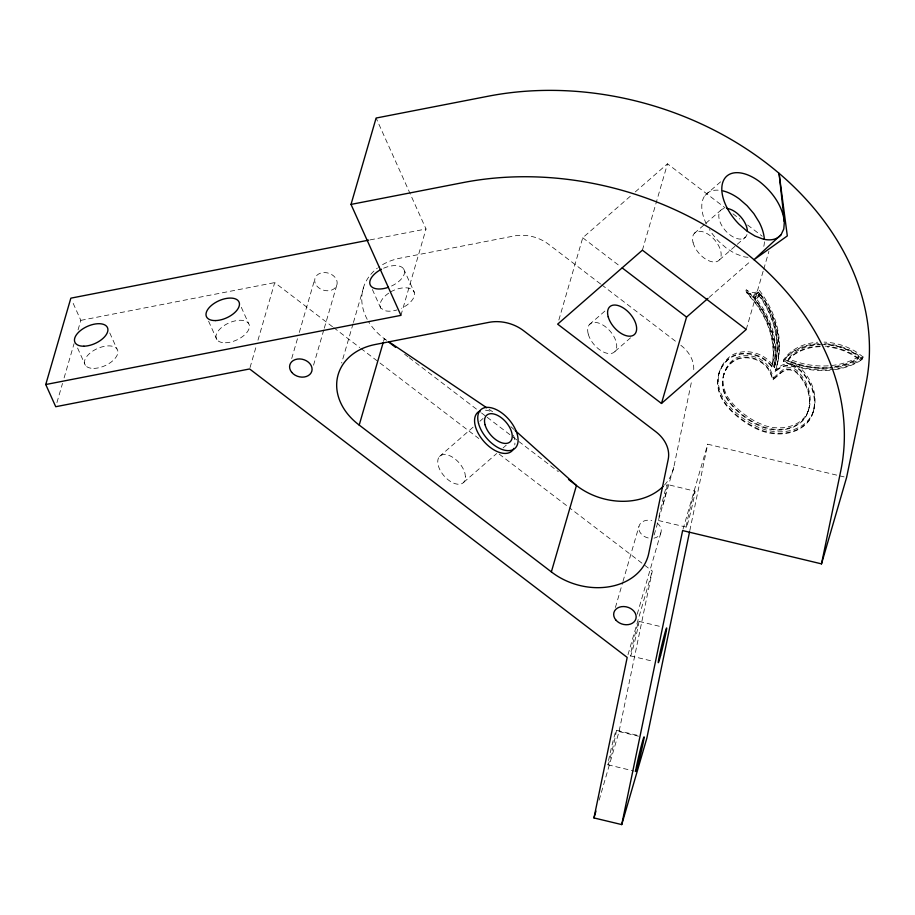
<?xml version="1.0" encoding="UTF-8"?>
<svg xmlns="http://www.w3.org/2000/svg" width="915" height="915" viewBox="0 0 915 915"><rect width="100%" height="100%" fill="white"/><g stroke="black" fill="none" stroke-linecap="round" stroke-linejoin="round"><path stroke-width="0.69" stroke-dasharray="4.58 3.43" d="M773.781 366.858L774.685 360.968A113.963 88.561 16.2 0 0 761.211 308.652L753.262 297.089L753.891 294.927A3.168 2.459 16.2 0 0 757.963 295.877A3.168 2.459 16.2 0 0 759.107 292.834L762.023 296.963A121.203 94.188 16.2 0 1 775.714 362.763L774.33 367.67L773.781 366.858L775.314 358.817A113.963 88.561 16.2 0 0 761.84 306.491L753.891 294.927M599.142 800.11L619.055 731.565L652.292 571.063L569.519 507.825M654.156 534.989L673.829 467.062L691.58 381.326M689.819 530.597L707.718 444.21L838.254 475.491M808.105 411.67L808.906 408.593A53.459 41.541 16.2 0 0 799.744 376.294L796.313 372.565A9.676 7.514 16.2 0 0 784.338 370.747L782.908 371.582A54.077 42.033 16.2 0 0 778.894 374.67L773.118 379.794L769.767 372.016A24.122 18.746 16.2 0 0 763.419 364.01L760.205 361.745A22.2 17.248 16.2 0 0 731.68 362.729A43.543 33.844 16.2 0 0 728.534 401.342L732.972 406.786A74.916 58.217 16.2 0 0 755.424 423.942L762.95 427.362A36.211 28.136 16.2 0 0 806.458 415.582L808.734 409.508L807.087 413.42A36.211 28.136 16.2 0 1 763.579 425.201L756.053 421.792A74.916 58.217 16.2 0 1 733.59 404.636L729.163 399.18A43.543 33.844 16.2 0 1 732.297 360.567A22.2 17.248 16.2 0 1 760.834 359.584L764.048 361.848A24.122 18.746 16.2 0 1 770.384 369.854L773.747 377.632L773.118 379.794M662.849 505.229L664.015 500.848A18.575 0.709 -76.5 0 0 667.229 484.458L695.034 491.218A18.575 0.709 -76.5 0 1 688.675 519.937A18.575 0.709 -76.5 0 1 688.263 516.357A18.575 0.709 -76.5 0 1 695.034 491.218M771.848 366.972A112.065 87.097 16.2 0 0 755.424 303.185L746.571 292.594L747.2 290.432L756.053 301.024A112.065 87.097 16.2 0 1 772.477 364.81L771.848 366.972A29.04 22.566 16.2 0 0 765.615 360.647A27.118 21.079 16.2 0 0 727.883 359.892A48.484 37.675 16.2 0 0 727.299 406.683A79.834 62.048 16.2 0 0 755.939 428.552A41.141 31.968 16.2 0 0 812.806 413.168A58.377 45.373 16.2 0 0 800.934 371.318A14.606 11.346 16.2 0 0 779.98 368.127A59.006 45.853 16.2 0 0 775.142 371.799L777.556 363.232A123.102 95.663 16.2 0 0 759.233 290.158A8.201 6.371 16.2 0 1 747.2 290.432L746.297 289.632L745.851 291.164L755.607 302.556A112.065 87.097 16.2 0 1 772.031 366.343A29.04 22.566 16.2 0 0 765.786 360.018A27.118 21.079 16.2 0 0 728.065 359.263A48.484 37.675 16.2 0 0 727.482 406.054A79.834 62.048 16.2 0 0 756.11 427.934A41.141 31.968 16.2 0 0 812.989 412.539A58.377 45.373 16.2 0 0 801.105 370.689A14.606 11.346 16.2 0 0 780.163 367.498A59.006 45.853 16.2 0 0 775.325 371.181M56.924 402.611L62.506 383.419M64.096 377.929L74.058 343.663M78.038 329.949L80.829 320.353L71.953 300.635M250.024 367.59L256.394 345.653M257.984 340.174L274.717 282.598L332.545 326.769M291.713 358.52L297.684 337.955M299.285 332.477L314.817 279.006M313.536 365.222L323.887 329.572M324.287 328.199L337.04 284.336M353.053 323.807L341.638 362.992M353.442 322.469L363.964 286.086M383.499 341.444L384.3 338.699A60.745 47.203 16.2 0 1 368.573 321.691M400.93 315.366L426.024 228.99L376.111 118.046M558.848 320.021L582.741 237.774L631.018 195.638M642.399 250.172L667.493 163.796L725.035 207.774M615.406 607.491L622.566 582.821M622.966 581.448L638.899 526.605A11.438 8.887 16.2 0 1 651.812 520.566M637.217 614.194L661.122 531.935M627.987 654.694L652.292 571.063M718.858 373.915L719.476 371.765M723.571 375.322L724.2 373.16M683.025 529.202L707.718 444.21M746.217 329.491L763.339 270.531M763.739 269.159L768.92 251.339M776.927 365.394A123.102 95.663 16.2 0 0 758.604 292.32L759.233 290.158M753.262 297.089A3.168 2.459 16.2 0 0 757.334 298.027A3.168 2.459 16.2 0 0 758.478 294.985L759.107 292.834M758.581 296.918L759.21 294.756M774.33 367.67L774.41 364.696M775.142 371.799L775.771 369.649A59.006 45.853 16.2 0 1 780.609 365.966A14.606 11.346 16.2 0 1 801.551 369.157A58.377 45.373 16.2 0 1 813.435 411.007L812.806 413.168M829.985 370.266A71.793 55.792 16.2 0 1 787.998 363.598L783.297 361.414L783.926 359.252L787.952 354.517A51.48 40.008 16.2 0 1 817.667 342.21M831.598 367.601A68.739 53.425 16.2 0 1 789.062 361.459L787.666 360.819L790.377 356.209A48.426 37.641 16.2 0 1 820.709 344.52M834.354 367.235A68.739 53.425 16.2 0 0 856.886 359.572L857.995 358.852L858.625 356.69L855.559 354.391A48.426 37.641 16.2 0 0 821.91 344.498M834.823 369.694A71.793 55.792 16.2 0 0 858.83 361.619L862.559 359.195L863.188 357.044L857.241 352.584A51.48 40.008 16.2 0 0 824.06 342.107M783.297 361.414L787.323 356.678A51.48 40.008 16.2 0 1 819.577 344.246M787.666 360.819L789.748 358.371A48.426 37.641 16.2 0 1 820.092 346.682M773.747 377.632L779.523 372.508A54.077 42.033 16.2 0 1 783.537 369.42L784.967 368.585A9.676 7.514 16.2 0 1 796.942 370.415L800.373 374.132A53.459 41.541 16.2 0 1 809.535 406.432L806.641 414.953A36.211 28.136 16.2 0 1 763.133 426.733L755.607 423.325A74.916 58.217 16.2 0 1 733.155 406.168L728.717 400.713A43.543 33.844 16.2 0 1 731.851 362.1A22.2 17.248 16.2 0 1 760.388 361.116L763.602 363.381A24.122 18.746 16.2 0 1 769.938 371.387L773.301 379.165L779.077 374.041A54.077 42.033 16.2 0 1 783.091 370.952L784.521 370.118A9.676 7.514 16.2 0 1 796.496 371.947L799.927 375.665A53.459 41.541 16.2 0 1 809.089 407.964M635.307 191.887L667.493 163.796M705.076 195.387L720.883 181.593M589.363 324.631L606.119 309.991M694.291 233.394L704.79 224.221M705.831 223.306L720.528 210.484M439.497 456.505L473.501 426.813M479.883 421.255L483.074 418.464M463.733 482.285L496.685 453.52M503.056 447.95L506.247 445.17M719.407 259.894L736.209 245.231M737.261 244.316L745.656 236.985M615.04 351.349L630.755 337.635M709.091 297.421L750.929 260.912M388.703 293.143C384.128 296.288 378.238 301.996 380.686 308.035L385.066 310.711A18.575 9.756 -24.2 0 0 397.007 309.945M858.625 356.69L857.515 357.41A68.739 53.425 16.2 0 1 789.691 359.298L788.295 358.657M863.188 357.044L859.448 359.458A71.793 55.792 16.2 0 1 834.251 367.704M370.083 239.89L426.024 228.99M80.829 320.353L274.717 282.598M686.273 527.12L658.423 520.509L658.548 519.651A18.575 0.709 -76.5 0 1 662.952 499.213A18.575 0.709 -76.5 0 1 667.229 484.458M839.65 475.834L845.208 477.161M638.899 621.365A17.865 0.686 -76.5 0 1 632.78 648.987A17.865 0.686 -76.5 0 1 632.391 645.533A17.865 0.686 -76.5 0 1 638.899 621.365L661.122 626.695M630.481 655.883L652.704 661.213M616.355 730.262A17.865 0.686 -76.5 0 1 610.236 757.872A17.865 0.686 -76.5 0 1 609.848 754.429A17.865 0.686 -76.5 0 1 616.355 730.262L638.579 735.591M619.055 731.565L638.498 736.22M607.926 764.78L634.324 771.105M783.926 359.252L788.627 361.436A71.793 55.792 16.2 0 0 833.05 367.853M386.645 340.288L384.3 338.699L386.553 340.426M489.056 409.348L492.579 411.727M862.559 359.195L856.623 354.746A51.48 40.008 16.2 0 0 824.724 344.326M857.995 358.852L854.93 356.553A48.426 37.641 16.2 0 0 827.354 346.934M732.938 213.801L739.709 218.971M747.612 225.01L762.275 236.219M582.741 237.774L619.981 266.219M600.629 284.016L548.668 244.328A35.731 27.77 16.2 0 0 513.956 236.001L400.347 258.122A60.745 47.203 16.2 0 0 378.467 267.317M601.761 284.885L677.432 342.702M404.636 354.242L408.033 356.839M409.165 357.696L480.375 412.105M481.507 412.962L486.025 416.416M487.157 417.286L512.023 436.283M513.155 437.141L517.673 440.595M518.805 441.465L558.367 471.683M333.678 327.639L359.755 347.563M360.887 348.432L478.808 438.525M499.213 454.115L568.387 506.956M510.89 426.676L514.058 429.524M758.478 294.985L761.406 299.113A121.203 94.188 16.2 0 1 775.096 364.925M774.513 367.041L773.964 366.229L774.868 360.35A113.963 88.561 16.2 0 0 761.394 308.023L753.445 296.46A3.168 2.459 16.2 0 0 757.517 297.409A3.168 2.459 16.2 0 0 758.661 294.367L761.577 298.496A121.203 94.188 16.2 0 1 775.268 364.296M403.606 268.804L414.243 292.24M241.308 307.314L248.525 323.338M208.586 321.199L216.901 339.682M109.766 332.934L116.971 348.958M77.592 348.043L85.358 365.302M372.382 289.506L380.686 308.035M390.533 291.908A18.575 9.756 -24.2 0 1 413.683 291.142A18.575 9.756 -24.2 0 1 401.365 308.286M383.637 268.209A18.575 9.745 -24.2 0 1 404.407 270.543A18.575 9.745 -24.2 0 1 388.44 287.287M367.201 319.312A60.745 47.203 16.2 0 1 377.403 268.106M673.829 467.062A60.745 47.203 16.2 0 1 663.158 486.425M657.13 523.06A11.438 8.887 16.2 0 1 654.008 538.146M648.209 537.986A11.438 8.887 16.2 0 1 638.899 526.605M680.829 345.287A35.731 27.77 16.2 0 1 693.513 371.833M772.477 364.81A29.04 22.566 16.2 0 0 766.232 358.486A27.118 21.079 16.2 0 0 728.512 357.731A48.484 37.675 16.2 0 0 727.928 404.522A79.834 62.048 16.2 0 0 756.556 426.401A41.141 31.968 16.2 0 0 813.435 411.007M485.51 410.183A25.792 14.526 48.9 0 1 491.778 411.796M513.464 435.197A25.792 14.526 48.9 0 1 514.79 444.976M746.754 291.965A8.201 6.371 16.2 0 0 758.787 291.691A123.102 95.663 16.2 0 1 777.11 364.765M818.49 343.674A51.48 40.008 16.2 0 0 787.506 356.049L783.48 360.785L788.181 362.969A71.793 55.792 16.2 0 0 859.013 360.99L862.742 358.577L856.795 354.116A51.48 40.008 16.2 0 0 823.614 343.64M820.263 346.053A48.426 37.641 16.2 0 0 789.931 357.742L787.849 360.19L789.245 360.83A68.739 53.425 16.2 0 0 831.781 366.984M825.101 346.122A48.426 37.641 16.2 0 1 855.113 355.924L858.179 358.223L857.069 358.943A68.739 53.425 16.2 0 1 833.165 366.801M758.604 292.32A8.201 6.371 16.2 0 1 746.571 292.594M748.013 257.298A40.02 22.532 48.9 0 1 742.991 256.52L734.962 253.512L726.807 248.48L719.087 241.754A40.02 22.532 48.9 0 1 709.434 229.539M706.334 223.923A40.02 22.532 48.9 0 1 723.193 190.949M764.402 241.812A40.02 22.532 48.9 0 1 763.773 246.455M747.006 234.526A18.289 10.305 48.9 0 1 724.646 229.699A18.289 10.305 48.9 0 1 725.652 208.38M465.472 476.841L464.946 473.261A17.717 9.974 48.9 0 0 449.574 455.659A17.717 9.974 48.9 0 0 437.747 461.949L438.274 465.529A17.717 9.974 48.9 0 0 453.646 483.131A17.717 9.974 48.9 0 0 465.472 476.841M588.299 334.227A18.575 10.465 48.9 0 0 612.844 352.984A18.575 10.465 48.9 0 0 605.456 326.758A18.575 10.465 48.9 0 0 588.299 334.227M316.796 285.949A11.438 8.887 16.2 0 0 336.194 286.498A11.438 8.887 16.2 0 0 324.791 272.567A11.438 8.887 16.2 0 0 316.796 285.949M225.422 342.77A17.865 9.379 -24.2 0 0 249.406 325.626A17.865 9.379 -24.2 0 0 223.306 326.14A17.865 9.379 -24.2 0 0 225.422 342.77M93.879 368.39A17.865 9.379 -24.2 0 0 117.863 351.246A17.865 9.379 -24.2 0 0 91.763 351.76A17.865 9.379 -24.2 0 0 93.879 368.39M693.113 242.75A18.289 10.305 48.9 0 0 717.211 261.45A18.289 10.305 48.9 0 0 710.234 235.715A18.289 10.305 48.9 0 0 693.113 242.75"/><path stroke-width="1.37" d="M784.372 221.807L783.789 228.979L781.124 234.617L753.983 259.7L787.312 235.921L779.077 173.335L784.372 221.807C782.497 205.486 772.02 191.429 759.393 181.513A40.02 22.532 48.9 0 0 723.513 180.507A40.02 22.532 48.9 0 0 739.103 224.278L746.834 231.003L754.989 236.047L763.007 239.055A40.02 22.532 48.9 0 0 781.124 234.617M689.533 531.992L646.825 738.222L621.731 824.587L593.961 817.93L627.198 657.428L249.623 368.962L55.735 406.718L45.75 384.529L70.844 298.164L368.688 240.153M621.731 824.587L682.624 530.574L821.498 563.869L846.592 477.493L865.819 384.677A285.835 222.139 16.2 0 0 488.233 96.212L376.111 118.046L351.017 204.411L400.93 315.366L45.75 384.529M821.498 563.869L840.725 471.042A285.835 222.139 16.2 0 0 463.15 182.577L351.017 204.411M359.206 425.063A60.745 47.203 16.2 0 1 337.383 377.769A60.745 47.203 16.2 0 1 375.253 344.498L488.862 322.366A35.731 27.77 16.2 0 1 523.574 330.692L655.735 431.651A35.731 27.77 16.2 0 1 668.202 459.399L648.735 553.438A60.745 47.203 16.2 0 1 610.591 586.504A60.745 47.203 16.2 0 1 551.356 571.875L359.206 425.063L383.099 342.816M551.356 571.875L576.45 485.499L515.122 430.473M661.476 403.458L746.217 329.491L642.399 250.172L557.647 324.139L661.476 403.458L686.559 317.093L708.016 298.359M593.961 817.93L595.951 811.079M389.001 341.878L486.7 407.758M622.246 267.946L686.559 317.093M388.818 342.153L395.6 347.334M568.535 479.46L576.45 485.499A60.745 47.203 16.2 0 0 663.158 486.425M388.44 287.287A18.575 9.745 -24.2 0 1 370.118 284.679A18.575 9.745 -24.2 0 1 381.441 269.239M513.818 448.373A25.792 14.526 48.9 0 1 484.172 441.762A25.792 14.526 48.9 0 1 480.238 410.869M723.193 190.949A40.02 22.532 48.9 0 1 739.377 198.99L747.098 205.715L753.869 213.664L759.233 222.299A40.02 22.532 48.9 0 1 764.357 239.273M726.739 208.426A18.289 10.305 48.9 0 1 747.406 231.335M608.212 316.853A18.575 10.465 48.9 0 0 632.745 335.599A18.575 10.465 48.9 0 0 625.368 309.384A18.575 10.465 48.9 0 0 608.212 316.853M291.702 372.313A11.438 8.887 16.2 0 0 311.1 372.863A11.438 8.887 16.2 0 0 299.697 358.932A11.438 8.887 16.2 0 0 291.702 372.313M615.784 619.924A11.438 8.887 16.2 0 0 635.182 620.473A11.438 8.887 16.2 0 0 623.79 606.542A11.438 8.887 16.2 0 0 615.784 619.924M638.007 764.528A17.865 0.686 -76.5 0 0 644.126 736.918A17.865 0.686 -76.5 0 0 637.618 761.086A17.865 0.686 -76.5 0 0 638.007 764.528M660.561 655.643A17.865 0.686 -76.5 0 0 666.68 628.022A17.865 0.686 -76.5 0 0 660.173 652.189A17.865 0.686 -76.5 0 0 660.561 655.643M478.522 423.382A25.792 14.526 48.9 0 0 512.423 449.917A25.792 14.526 48.9 0 0 502.827 413.706A25.792 14.526 48.9 0 0 478.522 423.382M485.041 424.709A17.717 9.974 48.9 0 0 508.34 442.94A17.717 9.974 48.9 0 0 501.752 418.063A17.717 9.974 48.9 0 0 485.041 424.709M215.437 320.582A17.865 9.379 -24.2 0 0 239.421 303.437A17.865 9.379 -24.2 0 0 213.321 303.952A17.865 9.379 -24.2 0 0 215.437 320.582M83.894 346.202A17.865 9.379 -24.2 0 0 107.879 329.057A17.865 9.379 -24.2 0 0 81.778 329.572A17.865 9.379 -24.2 0 0 83.894 346.202"/></g></svg>
